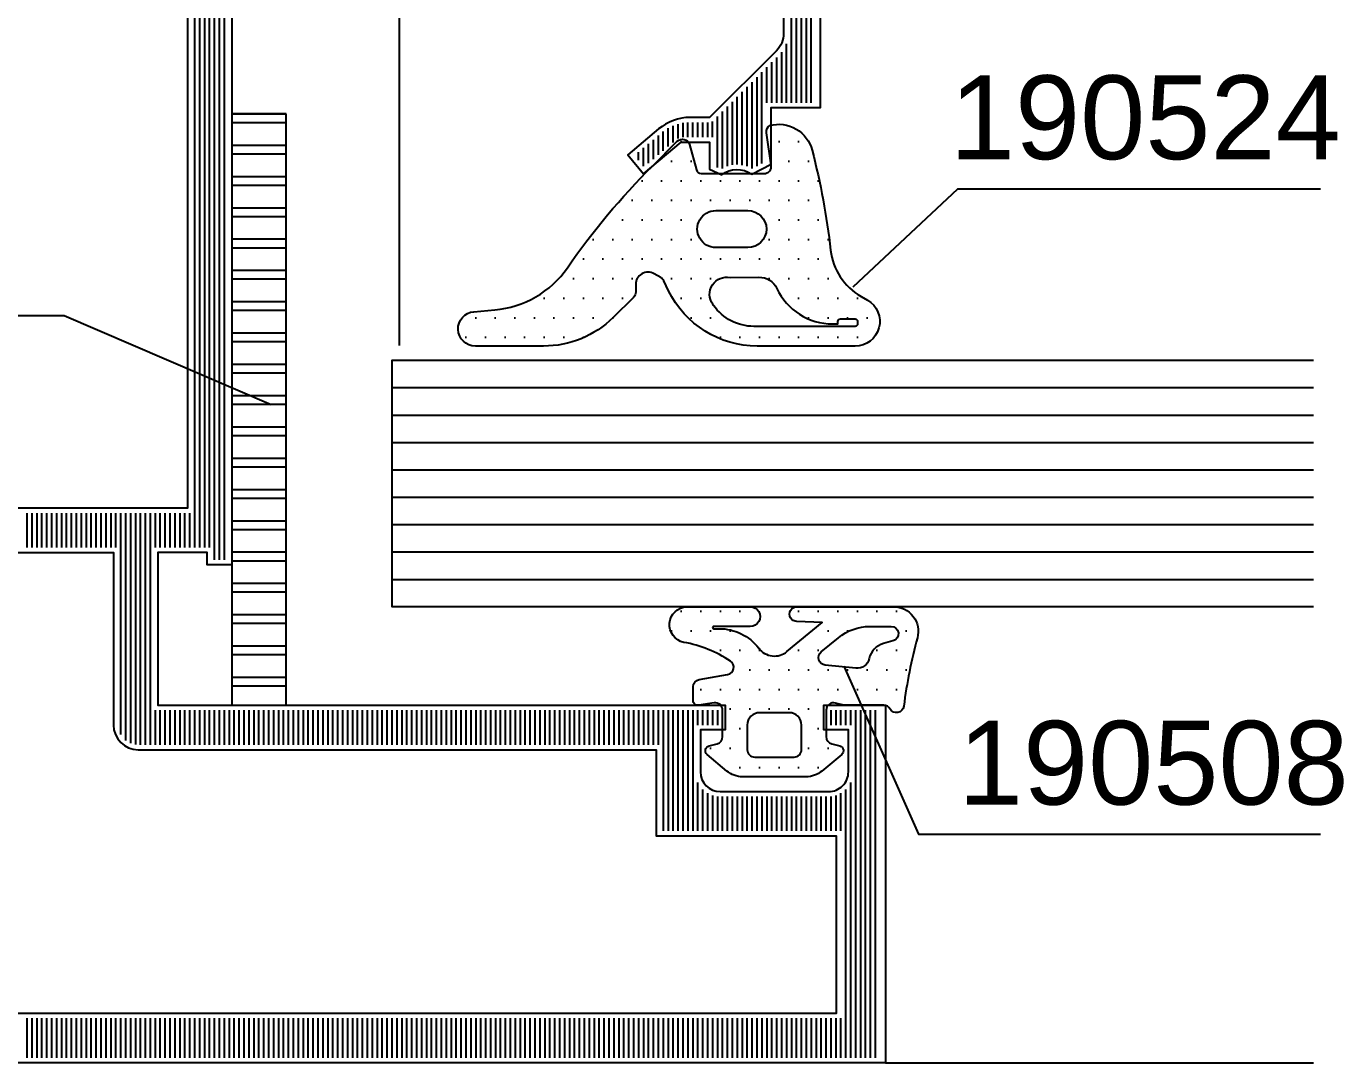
# Model space of a CAD drawing. Extents: x 14 to 627, y 30 to 279.
# Drawn here: x 40.8 to 67.5, y 64.28 to 85.3 of the extents above; entities that cross this region are included whole.
import ezdxf

# ---------------------------------------------------------------- set-up
doc = ezdxf.new("R2010")
doc.units = 0
doc.header["$LTSCALE"] = 6
doc.linetypes.add('AUSGEZOGEN', pattern=[0])
doc.layers.get('0').update_dxf_attribs({"color": 4, "linetype": 'CONTINUOUS'})
doc.layers.get('DEFPOINTS').update_dxf_attribs({"linetype": 'AUSGEZOGEN'})
for name, color, linetype in [('CONST18', 3, 'CONTINUOUS'), ('CONST25', 3, 'CONTINUOUS'), ('DICHT_PAR', 3, 'CONTINUOUS'), ('DICHT_SCH', 3, 'CONTINUOUS'), ('KH_NOR', 7, 'CONTINUOUS'), ('KH_SCH', 3, 'CONTINUOUS'), ('KN_NOR', 7, 'CONTINUOUS'), ('KN_SCH', 3, 'CONTINUOUS'), ('LLMASSE', 7, 'AUSGEZOGEN'), ('PNR', 7, 'CONTINUOUS')]:
    doc.layers.add(name, color=color, linetype=linetype)
doc.styles.get("Standard").update_dxf_attribs({"font": 'simplex.shx', "width": 0.8})
doc.styles.add('SWISSL', font='swissl.ttf')
doc.dimstyles.new('DOK-1ZU1-PUNKT', dxfattribs={"dimscale": 0, "dimtxt": 3, "dimasz": 1.5, "dimexe": 1.5, "dimexo": 0.6, "dimgap": 1.5, "dimtad": 0, "dimdsep": 46, "dimtxsty": 'Standard', "dimblk": 'PUNKT', "dimblk1": 'PUNKT', "dimblk2": 'PUNKT', "dimcen": 0, "dimclrd": 2, "dimclre": 2, "dimclrt": 7, "dimadec": 0, "dimazin": 0, "dimtfac": 0.7, "dimtdec": 4, "dimtofl": 0, "dimtmove": 0, "dimatfit": 3, "dimldrblk": 'PUNKT', "dimfxl": 1, "dimtolj": 1, "dimtzin": 0, "dimarcsym": 0})
pattern_1 = [(0, (-2.282642856971336, 11.52750216713562), (0.1984375, 0.396875), [0, -0.396875])]

# ---------------------------------------------------------------- blocks, each defined once
blk = doc.blocks.new('B-LL3091023')
at = {"layer": 'KN_SCH'}
h = blk.add_hatch(dxfattribs=at)
h.set_pattern_fill('_U', color=256, scale=0.2, style=0, pattern_type=0)
h.set_pattern_definition([(0, (-12.61524086824097, 13.02250327400434), (0, 0.2), [])])
edge = h.paths.add_edge_path()
edge.add_line((-0.2000000000508084, 21.80000000010276), (-0.2000000000002728, 0.4154700538897877))
edge.add_line((-0.2000000000002728, 0.4154700538897864), (-0.4500000000000046, 0.2711324865925331))
edge.add_line((-0.4500000000000046, 0.2711324865925331), (-1.192820323027558, 0.7000000000520148))
edge.add_line((-1.192820323027558, 0.7000000000520148), (-3.282842712474642, 0.7000000000520223))
edge.add_line((-3.282842712474642, 0.7000000000520223), (-3.900000000000007, 0.08284271252664044))
edge.add_line((-3.900000000000007, 0.08284271252664047), (-3.900000000000013, -2.099999999947969))
edge.add_line((-3.900000000000013, -2.099999999947969), (-3.700000000000003, -2.099999999947976))
edge.add_line((-3.700000000000001, -2.099999999952376), (-4.699999999974835, -2.099999999974347))
edge.add_line((-4.699999999974835, -2.099999999974347), (-4.700000000005605, -0.9999999999419789))
edge.add_line((-4.700000000005605, -0.9999999999419791), (-9.356532657103545, -1.000000000081714))
edge.add_line((-9.356532657103545, -1.000000000081714), (-9.492087073757995, -1.524999999012127))
edge.add_arc((-12.30000000000001, -0.7999999999479821), 2.900000000000001, 270.07901743651803, 345.52248783316634, ccw=False)
edge.add_arc((-12.18013563536853, -0.9023955340299898), 2.800000000000001, 209.2081415121933, 267.62840437548994, ccw=False)
edge.add_line((-14.62412332264705, -2.26874987475974), (-14.42924214632983, -2.069287902908246))
edge.add_line((-14.42924214632983, -2.069287902908246), (-13.75317870728195, -2.38454146193488))
edge.add_arc((-12.29999999921613, -0.8000000003222183), 2.150000000266381, 227.4761480923444, 442.3377443620211)
edge.add_line((-12.01333333336139, 1.330803187171447), (-12.16120394194022, 1.35069689423467))
edge.add_line((-12.16120394194022, 1.35069689423467), (-11.69999999999955, 2.149525554427094))
edge.add_line((-11.69999999999955, 2.149525554427095), (-11.70000000015551, 20.70000000020778))
edge.add_line((-11.70000000015551, 20.70000000020778), (-28.18578597814051, 20.70000000005208))
edge.add_arc((-28.18578597812918, 19.50000000005209), 1.199999999999996, 90.00000000054077, 134.9999999999997)
edge.add_line((-29.03431411555303, 20.34852813747595), (-31.79999954050232, 17.58284271252666))
edge.add_line((-31.79999954050232, 17.58284271252666), (-31.79999954050233, 16.71441194632815))
edge.add_arc((-33.59999895980678, 16.71441206424528), 1.799999419304456, 319.99994731550623, 359.9999962465799, ccw=False)
edge.add_line((-32.22112047092991, 15.5573934721695), (-33.14162906306896, 14.46037332601911))
edge.add_line((-33.14162906306897, 14.46037332601911), (-33.60125601057764, 14.84604548197373))
edge.add_line((-33.60125601057764, 14.84604548197373), (-32.39999954050234, 16.27764694336551))
edge.add_line((-32.39999954050234, 16.27764694336551), (-32.39999954050232, 17.70000000005204))
edge.add_line((-32.39999954050232, 17.70000000005204), (-33.57394863064956, 17.70000000005204))
edge.add_line((-33.57394863064956, 17.70000000005204), (-33.70205340977959, 17.96789280106483))
edge.add_arc((-34.71191328392486, 18.61610855635405), 1.200000262839086, 327.3041288734923, 390.0744969530656)
edge.add_line((-33.67346358042067, 19.2174594057805), (-33.37731379195502, 19.80000000005204))
edge.add_line((-33.37731379195502, 19.80000000005204), (-30.99999996572186, 19.80000000005204))
edge.add_line((-30.99999996572186, 19.80000000005204), (-31.00000030850324, 21.8000000000218))
edge.add_line((-31.00000030850324, 21.8000000000218), (-0.2000000000508066, 21.80000000010276))
edge = h.paths.add_edge_path(flags=16)
edge.add_line((-11.10000000015546, 20.99999999989506), (-11.09999999999899, 1.840075756540305))
edge.add_arc((-12.30000000000003, -0.7999999999480378), 2.900000000000001, 11.940543960609887, 65.55666457227989, ccw=False)
edge.add_line((-9.462747808177824, -0.19999999994798), (-5.314213562373069, -0.1999999999479796))
edge.add_line((-5.314213562373068, -0.1999999999479796), (-3.848528137423896, 1.265685425001232))
edge.add_arc((-3.282842712474652, 0.7000000000519995), 0.8000000000000005, 90.00000000000011, 135.0000000000005, ccw=False)
edge.add_line((-3.282842712474654, 1.500000000052001), (-1.000000000000002, 1.500000000052017))
edge.add_line((-1.000000000000002, 1.500000000052017), (-1.000000000000002, 21.00000000005524))
edge.add_line((-1.000000000000002, 21.00000000005524), (-11.10000000015546, 20.99999999989506))
at = {"layer": 'KN_NOR'}
for points in [[(-5.128164559664583e-11, 22.00000000010329), (0, 0.3000000000520193), (-0.4500000000000046, 0.04019237891668204), (-1.246410161513781, 0.5000000000520151), (-3.200000000000022, 0.5000000000520222), (-3.700000000000008, 5.202219210964643e-11), (-3.700000000000012, -1.899999999947976), (-3.500000000000002, -1.899999999947984), (-3.500000000000005, -2.299999999947982), (-4.89999999996924, -2.299999999978742), (-4.900000000000011, -1.199999999947981), (-9.201613323200721, -1.200000000077065), (-9.29843790668926, -1.574999999947981, -0.3419987131196461), (-12.30000000000001, -3.899999999947983, -0.2744091014474832), (-14.86887381829263, -2.233067162827286), (-14.4732145214778, -1.828107663836985), (-13.64001877441201, -2.216633221435945, 1.373175899949952), (-12.04000000000001, 1.132588937203426), (-12.48361182590432, 1.192270058415677), (-11.9, 2.203115392906721), (-11.90000000015383, 20.50000000020589), (-28.18578597812918, 20.50000000005208, 0.1989123673796576), (-28.89289275931572, 20.20710678123863), (-31.59999954050232, 17.50000000005204), (-31.59999954050232, 16.71441000005203, -0.1763269499999998), (-32.06791154050232, 15.42883600005203), (-33.11697754050232, 14.17860700005204), (-33.88302254050232, 14.82139400005204), (-32.59999954050232, 16.35044100005203), (-32.59999954050232, 17.50000000005204), (-33.70000054050233, 17.50000000005204), (-33.93351854050232, 17.98833300005202, 0.3394094402287316), (-33.90397054050233, 19.20537000005203), (-33.49999954050233, 20.00000000005204), (-31.2, 20.00000000005204), (-31.20000034278138, 22.00000000002127), (-5.128164559664583e-11, 22.00000000010329)], [(-10.90000000015383, 20.79999999989824), (-10.90000000000001, 1.965863337239819, -0.2134575926161298), (-9.30500417362566, 5.201997166359718e-11), (-5.39705627484769, 5.202041575280703e-11), (-3.989949493661205, 1.40710678123854, -0.1989123673796592), (-3.282842712474656, 1.700000000052001), (-1.200000000000001, 1.700000000052016), (-1.200000000000003, 20.80000000005207), (-10.90000000015383, 20.79999999989824)]]:
    blk.add_lwpolyline(points, format="xyb", close=True, dxfattribs=at)
blk = doc.blocks.new('*U77')
at = {"layer": 'CONST25'}
for p, q in [((0, 9.999999999999773), (37.35660389312687, 9.999999999999773)), ((0, 8.888888888888687), (37.35660389312687, 8.888888888888687)), ((0, 7.777777777777601), (37.35660389312687, 7.777777777777601)), ((0, 6.666666666666515), (37.35660389312687, 6.666666666666515)), ((0, 5.555555555555429), (37.35660389312687, 5.555555555555429)), ((0, 4.444444444444343), (37.35660389312687, 4.444444444444343)), ((0, 3.333333333333258), (37.35660389312687, 3.333333333333258)), ((0, 2.222222222222172), (37.35660389312687, 2.222222222222172)), ((0, 1.111111111111086), (37.35660389312687, 1.111111111111086))]:
    blk.add_line(p, q, dxfattribs=at)
blk.add_lwpolyline([(37.35660389312687, 0), (0, 0), (0, 10), (37.35660389312687, 10)], dxfattribs=at)
blk = doc.blocks.new('*X28')
at = {"color": 0}
for p, q in [((0.2000126093457786, 66.60000000000001), (14.30001272975318, 66.60000000000001)), ((0.200012550459316, 66.4), (14.30001272771285, 66.4)), ((0.2000124326863909, 66), (14.30001272363218, 66)), ((0.2000123737999283, 65.8), (14.30001272159185, 65.8)), ((0.2000124915728535, 66.2), (14.30001272567252, 66.2)), ((0.2000121971405406, 65.2), (1.800012727272519, 65.2)), ((0.2000123149134657, 65.60000000000001), (11.3641228238881, 65.60000000000001)), ((0.2000122560270031, 65.4), (11.08586987762214, 65.4)), ((9.400012727270932, 65.20000000000013), (10.93398731853494, 65.2)), ((13.70001272724381, 65.60000000000001), (14.30001271955152, 65.60000000000001)), ((13.70001272726022, 65.4), (14.30001271751118, 65.4)), ((13.70001272727663, 65.2), (14.30001271547085, 65.2)), ((0.200012138254078, 65), (1.80001272727252, 65)), ((0.2000120793676154, 64.8), (1.80001272727252, 64.8)), ((9.400012727272337, 65), (10.84607352273583, 65)), ((9.400012727273742, 64.8), (10.80502528904698, 64.8)), ((13.70001272729303, 65), (14.30001271343052, 65)), ((13.70001272730944, 64.8), (14.30001271139018, 64.8)), ((0.2000119027082277, 64.2), (1.800012727272522, 64.2)), ((0.2000120204811528, 64.60000000000001), (1.800012727272521, 64.60000000000001)), ((0.2000119615946903, 64.4), (1.800012727272521, 64.4)), ((9.400012727275145, 64.60000000000001), (10.80001272727219, 64.60000000000001)), ((9.40001272727655, 64.4), (10.8000127272722, 64.4)), ((9.400012727277955, 64.2), (10.80001272727222, 64.2)), ((0.2000117260488399, 63.6), (1.800012727272524, 63.6)), ((0.2000118438217651, 64), (1.800012727272523, 64)), ((0.2000117849353025, 63.8), (1.800012727272523, 63.8)), ((9.40001272727936, 64), (10.80001272727223, 64)), ((9.400012727280766, 63.8), (10.80001272727225, 63.8)), ((9.40001272728217, 63.6), (10.80001272727226, 63.6)), ((0.2000116082759148, 63.2), (1.800012727272525, 63.2)), ((0.2000116671623774, 63.40000000000001), (1.800012727272524, 63.40000000000001)), ((9.400012727283576, 63.40000000000001), (10.80001272727228, 63.40000000000001)), ((9.400012727284981, 63.2), (10.8000127272723, 63.2)), ((0.200011431616527, 62.6), (1.800012727272527, 62.6)), ((0.2000115493894522, 63), (1.800012727272525, 63)), ((0.2000114905029896, 62.8), (1.800012727272526, 62.8)), ((9.400012727286386, 63), (10.80001272727231, 63)), ((9.400012727287791, 62.8), (10.80001272727233, 62.8)), ((9.400012727289196, 62.6), (10.80001272727234, 62.6)), ((0.2000113138436019, 62.2), (1.800012727272528, 62.2)), ((0.2000112549571393, 62), (1.800012727272528, 62)), ((0.2000113727300645, 62.40000000000001), (1.800012727272527, 62.40000000000001)), ((9.400012727290601, 62.40000000000001), (10.80001272727236, 62.40000000000001)), ((9.400012727292006, 62.2), (10.80001272727237, 62.2)), ((9.400012727293412, 62), (10.80001272727239, 62)), ((0.2000111371842141, 61.6), (1.800012727272529, 61.6)), ((0.2000111960706767, 61.8), (1.800012727272529, 61.8)), ((9.400012727294817, 61.8), (10.8000127272724, 61.8)), ((9.40001272729622, 61.6), (10.80001272727242, 61.6)), ((0.200011019411289, 61.2), (1.800012727272531, 61.2)), ((0.2000109605248264, 61), (1.800012727272531, 61)), ((0.2000110782977516, 61.40000000000001), (1.80001272727253, 61.40000000000001)), ((9.400012727297625, 61.40000000000001), (10.80001272727243, 61.40000000000001)), ((9.40001272729903, 61.2), (10.80001272727245, 61.2)), ((9.400012727300435, 61), (10.80001272727247, 61)), ((0.2000108427519013, 60.6), (1.800012727272533, 60.6)), ((0.2000107838654387, 60.40000000000001), (1.800012727272533, 60.40000000000001)), ((0.2000109016383639, 60.8), (1.800012727272532, 60.8)), ((9.40001272730184, 60.8), (10.80001272727248, 60.8)), ((9.400012727303245, 60.6), (10.8000127272725, 60.6)), ((9.40001272730465, 60.40000000000001), (10.80001272727251, 60.40000000000001)), ((0.2000107249789761, 60.2), (1.800012727272534, 60.2)), ((0.2000106660925135, 60), (1.800012727272534, 60)), ((9.400012727306056, 60.2), (10.80502530090539, 60.2)), ((9.40001272730746, 60), (10.84607355580197, 60)), ((13.70001272726021, 60.2), (14.30001273374893, 60.2)), ((13.70001272729303, 60), (14.30001273369232, 60)), ((0.2000105483195884, 59.6), (1.800012727272535, 59.6)), ((0.2000104894331258, 59.40000000000001), (1.800012727272536, 59.40000000000001)), ((0.200010607206051, 59.8), (1.800012727272535, 59.8)), ((9.400012727308866, 59.8), (10.93398737103433, 59.8)), ((9.400012727310271, 59.6), (11.08586994965625, 59.6)), ((9.400012727311676, 59.40000000000001), (11.36412291960579, 59.40000000000001)), ((13.70001272732585, 59.8), (14.30001273363571, 59.8)), ((13.70001272735866, 59.6), (14.3000127335791, 59.6)), ((13.70001272739148, 59.40000000000001), (14.30001273352249, 59.40000000000001)), ((0.2000103127737381, 58.8), (1.800012727272538, 58.8)), ((0.2000104305466632, 59.2), (1.800012727272537, 59.2)), ((0.2000103716602006, 59), (1.800012727272537, 59)), ((9.400012727313081, 59.2), (14.30001273346588, 59.2)), ((9.400012727314486, 59), (14.30001273340927, 59)), ((9.40001272731589, 58.8), (14.30001273335266, 58.8)), ((0.2000101950008129, 58.40000000000001), (1.800012727272539, 58.40000000000001)), ((0.2000102538872755, 58.6), (1.800012727272538, 58.6)), ((9.400012727317295, 58.6), (14.30001273329606, 58.6)), ((9.4000127273187, 58.40000000000001), (14.30001273323945, 58.40000000000001)), ((0.2000100183414252, 57.8), (1.800012727272541, 57.8)), ((0.2000101361143503, 58.2), (1.800012727272539, 58.2)), ((0.2000100772278877, 58), (1.80001272727254, 58)), ((9.400012727320105, 58.2), (14.30001273318284, 58.2)), ((9.40001272732151, 58), (14.30001273312623, 58)), ((12.90001272727256, 57.8), (14.30001273306962, 57.8)), ((0.2000098416820374, 57.2), (1.800012727272542, 57.2)), ((0.2000099005685, 57.40000000000001), (1.800012727272542, 57.40000000000001)), ((0.2000099594549626, 57.6), (1.800012727272541, 57.6)), ((12.90001272727257, 57.6), (14.30001273301301, 57.6)), ((12.90001272727257, 57.40000000000001), (14.3000127329564, 57.40000000000001)), ((12.90001272727257, 57.2), (14.30001273289979, 57.2)), ((0.2000097239091123, 56.8), (1.800012727272543, 56.8)), ((0.2000097827955749, 57), (1.800012727272543, 57)), ((12.90001272727257, 57), (14.30001273284318, 57)), ((12.90001272727257, 56.8), (14.30001273278657, 56.8)), ((0.2000095472497245, 56.2), (1.800012727272545, 56.2)), ((0.2000096061361871, 56.40000000000001), (1.800012727272545, 56.40000000000001)), ((0.2000096650226497, 56.6), (1.800012727272544, 56.6)), ((12.90001272727257, 56.6), (14.30001273272996, 56.6)), ((12.90001272727257, 56.40000000000001), (14.30001273267336, 56.40000000000001)), ((12.90001272727257, 56.2), (14.30001273261675, 56.2)), ((0.2000094294767994, 55.8), (1.800012727272546, 55.8)), ((0.2000093705903368, 55.6), (1.800012727272547, 55.6)), ((0.200009488363262, 56), (1.800012727272546, 56)), ((12.90001272727257, 56), (14.30001273256014, 56)), ((12.90001272727257, 55.8), (14.30001273250353, 55.8)), ((12.90001272727258, 55.6), (14.30001273244692, 55.6)), ((0.2000093117038742, 55.40000000000001), (1.800012727272548, 55.40000000000001)), ((0.2000092528174116, 55.2), (1.800012727272548, 55.2)), ((12.90001272727258, 55.40000000000001), (14.30001273239031, 55.40000000000001)), ((12.90001272727258, 55.2), (14.3000127323337, 55.2)), ((0.2000091350444865, 54.8), (1.800012727272549, 54.8)), ((0.2000090761580239, 54.6), (1.80001272727255, 54.6)), ((0.2000091939309491, 55), (1.800012727272549, 55)), ((12.90001272727258, 55), (14.30001273227709, 55)), ((12.90001272727258, 54.8), (14.30001273222048, 54.8)), ((12.90001272727258, 54.6), (14.30001273216387, 54.6)), ((0.2000088994986362, 54), (1.800012727272552, 54)), ((0.2000090172715613, 54.40000000000001), (1.800012727272551, 54.40000000000001)), ((0.2000089583850987, 54.2), (1.800012727272551, 54.2)), ((12.90001272727258, 54.40000000000001), (14.30001273210726, 54.40000000000001)), ((12.90001272727258, 54.2), (14.30001273205066, 54.2)), ((12.90001272727259, 54), (14.30001273199405, 54)), ((0.2000088406121736, 53.8), (1.800012727272552, 53.8)), ((0.200008781725711, 53.6), (1.800012727272553, 53.6)), ((12.90001272727259, 53.8), (14.30001273193744, 53.8)), ((12.90001272727259, 53.6), (14.30001273188083, 53.6)), ((0.2000086050663233, 53), (1.800012727272555, 53)), ((0.2000087228392484, 53.40000000000001), (1.800012727272553, 53.40000000000001)), ((0.2000086639527859, 53.2), (1.800012727272554, 53.2)), ((12.90001272727259, 53.40000000000001), (14.30001273182422, 53.40000000000001)), ((12.90001272727259, 53.2), (14.30001273176761, 53.2)), ((12.90001272727259, 53), (14.300012731711, 53)), ((0.2000084284069356, 52.40000000000001), (1.800012727272556, 52.40000000000001)), ((0.2000085461798607, 52.8), (1.800012727272555, 52.8)), ((0.2000084872933981, 52.6), (1.800012727272556, 52.6)), ((12.90001272727259, 52.8), (14.30001273165439, 52.8)), ((12.90001272727259, 52.6), (14.30001273159778, 52.6)), ((12.90001272727259, 52.40000000000001), (14.30001273154117, 52.40000000000001)), ((0.2000083106340104, 52), (1.800012727272557, 52)), ((0.200008369520473, 52.2), (1.800012727272557, 52.2)), ((12.90001272727259, 52.2), (14.30001273148456, 52.2)), ((12.9000127272726, 52), (14.30001273142796, 52)), ((0.2000081339746227, 51.40000000000001), (1.800012727272559, 51.40000000000001)), ((0.2000081928610852, 51.6), (1.800012727272559, 51.6)), ((0.2000082517475478, 51.8), (1.800012727272558, 51.8)), ((12.9000127272726, 51.8), (14.30001273137135, 51.8)), ((12.9000127272726, 51.6), (14.30001273131474, 51.6)), ((12.9000127272726, 51.40000000000001), (14.30001273125813, 51.40000000000001)), ((0.2000080162016975, 51), (1.80001272727256, 51)), ((0.2000079573152349, 50.8), (1.800012727272561, 50.8)), ((0.2000080750881601, 51.2), (1.80001272727256, 51.2)), ((12.9000127272726, 51.2), (14.30001273120152, 51.2)), ((12.9000127272726, 51), (14.30001273114491, 51)), ((12.9000127272726, 50.8), (14.3000127310883, 50.8)), ((0.2000078395423098, 50.40000000000001), (1.800012727272562, 50.40000000000001)), ((0.2000078984287723, 50.6), (1.800012727272561, 50.6)), ((12.9000127272726, 50.6), (14.30001273103169, 50.6)), ((12.90001272727261, 50.40000000000001), (14.30001273097508, 50.40000000000001)), ((0.2000077217693846, 50), (1.800012727272563, 50)), ((0.200007662882922, 49.8), (1.800012727272564, 49.8)), ((0.2000077806558472, 50.2), (1.800012727272563, 50.2)), ((12.90001272727261, 50.2), (14.30001273091847, 50.2)), ((12.90001272727261, 50), (14.30001273086186, 50)), ((12.90001272727261, 49.8), (14.30001273080526, 49.8)), ((0.2000075451099969, 49.40000000000001), (1.800012727272565, 49.40000000000001)), ((0.2000074862235343, 49.2), (1.800012727272566, 49.2)), ((0.2000076039964594, 49.6), (1.800012727272564, 49.6)), ((12.90001272727261, 49.6), (14.30001273074865, 49.6)), ((12.90001272727261, 49.40000000000001), (14.30001273069204, 49.40000000000001)), ((12.90001272727261, 49.2), (14.30001273063543, 49.2)), ((0.2000074273370717, 49), (1.800012727272566, 49)), ((0.2000073684506091, 48.8), (1.800012727272567, 48.8)), ((12.90001272727261, 49), (14.30001273057882, 49)), ((12.90001272727261, 48.8), (14.30001273052221, 48.8)), ((0.2000071917912214, 48.2), (1.800012727272569, 48.2)), ((0.2000073095641466, 48.6), (1.800012727272567, 48.6)), ((0.200007250677684, 48.40000000000001), (1.800012727272568, 48.40000000000001)), ((12.90001272727261, 48.6), (14.3000127304656, 48.6)), ((12.90001272727262, 48.40000000000001), (14.30001273040899, 48.40000000000001)), ((12.90001272727262, 48.2), (14.30001273035238, 48.2)), ((0.2000070151318337, 47.6), (1.80001272727257, 47.6)), ((0.2000071329047588, 48), (1.800012727272569, 48)), ((0.2000070740182962, 47.8), (1.80001272727257, 47.8)), ((12.90001272727262, 48), (14.30001273029577, 48)), ((12.90001272727262, 47.8), (14.30001273023916, 47.8)), ((12.90001272727262, 47.6), (14.30001273018256, 47.6)), ((0.2000068973589085, 47.2), (1.800012727272571, 47.2)), ((0.2000069562453711, 47.40000000000001), (1.800012727272571, 47.40000000000001)), ((12.90001272727262, 47.40000000000001), (14.30001273012595, 47.40000000000001)), ((12.90001272727262, 47.2), (14.30001273006934, 47.2)), ((0.2000067206995208, 46.6), (1.800012727272573, 46.6)), ((0.2000068384724459, 47), (1.800012727272572, 47)), ((0.2000067795859833, 46.8), (1.800012727272573, 46.8)), ((12.90001272727262, 47), (14.30001273001273, 47)), ((12.90001272727262, 46.8), (14.30001272995612, 46.8)), ((12.90001272727262, 46.6), (14.30001272989951, 46.6)), ((0.200006544040133, 46), (1.800012727272575, 46)), ((0.2000066029265956, 46.2), (1.800012727272574, 46.2)), ((0.2000066618130582, 46.40000000000001), (1.800012727272574, 46.40000000000001)), ((12.90001272727263, 46.40000000000001), (14.3000127298429, 46.40000000000001)), ((12.90001272727263, 46.2), (14.30001272978629, 46.2)), ((12.90001272727263, 46), (14.30001272972968, 46)), ((0.2000064262672079, 45.6), (1.800012727272576, 45.6)), ((0.2000064851536704, 45.8), (1.800012727272575, 45.8)), ((12.90001272727263, 45.8), (14.30001272967307, 45.8)), ((12.90001272727263, 45.6), (14.30001272961647, 45.6)), ((0.2000062496078202, 45), (1.800012727272578, 45)), ((0.2000063084942827, 45.2), (1.800012727272577, 45.2)), ((0.2000063673807453, 45.40000000000001), (1.800012727272577, 45.40000000000001)), ((12.90001272727263, 45.40000000000001), (14.30001272955986, 45.40000000000001)), ((12.90001272727263, 45.2), (14.30001272950325, 45.2)), ((12.90001272727263, 45), (14.30001272944664, 45)), ((0.200006131834895, 44.6), (1.800012727272579, 44.6)), ((0.2000060729484324, 44.40000000000001), (1.800012727272579, 44.40000000000001)), ((0.2000061907213576, 44.8), (1.800012727272578, 44.8)), ((12.90001272727264, 44.8), (14.30001272939003, 44.8)), ((12.90001272727264, 44.6), (14.30001272933342, 44.6)), ((12.90001272727264, 44.40000000000001), (14.30001272927681, 44.40000000000001)), ((0.2000060140619698, 44.2), (1.80001272727258, 44.2)), ((0.2000059551755073, 44), (1.800012727272581, 44)), ((12.90001272727264, 44.2), (14.3000127292202, 44.2)), ((12.90001272727264, 44), (14.30001272916359, 44)), ((0.2000058374025821, 43.6), (1.800012727272582, 43.6)), ((0.2000057785161195, 43.40000000000001), (1.800012727272583, 43.40000000000001)), ((0.2000058962890447, 43.8), (1.800012727272581, 43.8)), ((12.90001272727264, 43.8), (14.30001272910698, 43.8)), ((12.90001272727264, 43.6), (14.30001272905037, 43.6)), ((12.90001272727264, 43.40000000000001), (14.30001272899377, 43.40000000000001)), ((0.2000056018567318, 42.8), (1.800012727272584, 42.8)), ((0.2000057196296569, 43.2), (1.800012727272583, 43.2)), ((0.2000056607431944, 43), (1.800012727272584, 43)), ((12.90001272727264, 43.2), (14.30001272893716, 43.2)), ((12.90001272727264, 43), (14.30001272888055, 43)), ((12.90001272727265, 42.8), (14.30001272882394, 42.8)), ((0.200005425197344, 42.2), (1.800012727272586, 42.2)), ((0.2000055429702692, 42.6), (1.800012727272585, 42.6)), ((0.2000054840838066, 42.40000000000001), (1.800012727272585, 42.40000000000001)), ((12.90001272727265, 42.6), (14.30001272876733, 42.6)), ((12.90001272727265, 42.40000000000001), (14.30001272871072, 42.40000000000001)), ((12.90001272727265, 42.2), (14.30001272865411, 42.2)), ((0.2000053074244189, 41.8), (1.800012727272587, 41.8)), ((0.2000053663108815, 42), (1.800012727272587, 42)), ((12.90001272727265, 42), (14.3000127285975, 42)), ((12.90001272727265, 41.8), (14.30001272854089, 41.8)), ((0.2000051307650312, 41.2), (1.800012727272589, 41.2)), ((0.2000052485379563, 41.6), (1.800012727272588, 41.6)), ((0.2000051896514937, 41.40000000000001), (1.800012727272588, 41.40000000000001)), ((12.90001272727265, 41.6), (14.30001272848428, 41.6)), ((12.90001272727265, 41.40000000000001), (14.30001272842767, 41.40000000000001)), ((12.90001272727265, 41.2), (14.30001272837107, 41.2)), ((0.200005012992106, 40.8), (1.80001272727259, 40.8)), ((0.2000049541056434, 40.6), (1.800012727272591, 40.6)), ((0.2000050718785686, 41), (1.800012727272589, 41)), ((12.90001272727266, 41), (14.30001272831446, 41)), ((12.90001272727266, 40.8), (14.30001272825785, 40.8)), ((12.90001272727266, 40.6), (14.30001272820124, 40.6)), ((0.2000048363327183, 40.2), (1.800012727272592, 40.2)), ((0.2000048952191808, 40.40000000000001), (1.800012727272591, 40.40000000000001)), ((12.90001272727266, 40.40000000000001), (14.30001272814463, 40.40000000000001)), ((12.90001272727266, 40.2), (14.30001272808802, 40.2)), ((20.39999999999999, 40.2), (49.60001272727252, 40.2)), ((0.2000047185597931, 39.8), (1.800012727272593, 39.8)), ((0.2000046596733305, 39.6), (1.800012727272593, 39.6)), ((0.2000047774462557, 40), (1.800012727272592, 40)), ((12.90001272727266, 40), (14.30001272803141, 40)), ((12.90001272727266, 39.8), (14.3000127279748, 39.8)), ((12.90001272727266, 39.6), (14.30001272791819, 39.6)), ((20.39999999999999, 40), (49.60001272727252, 40)), ((20.39999999999999, 39.8), (49.60001272727252, 39.8)), ((20.89999936363786, 39.6), (49.10001272726994, 39.6)), ((0.2000045419004054, 39.2), (1.800012727272595, 39.2)), ((0.2000044830139428, 39), (1.800012727272595, 39)), ((0.2000046007868679, 39.40000000000001), (1.800012727272594, 39.40000000000001)), ((12.90001272727266, 39.40000000000001), (14.30001272786158, 39.40000000000001)), ((12.90001272727267, 39.2), (14.30001272780497, 39.2)), ((12.90001272727267, 39), (14.30001272774837, 39)), ((20.90000063637021, 39.40000000000001), (49.10001272727507, 39.40000000000001)), ((20.90000190910256, 39.2), (49.10001272728019, 39.2)), ((20.90000318183492, 39), (49.10001272728532, 39)), ((0.2000044241274802, 38.8), (1.800012727272596, 38.8)), ((0.2000043652410176, 38.6), (1.800012727272596, 38.6)), ((12.90001272727267, 38.8), (14.30001272769176, 38.8)), ((12.90001272727267, 38.6), (14.30001272763515, 38.6)), ((20.90000445456727, 38.8), (22.30001272727263, 38.8)), ((20.90000572729962, 38.6), (22.30001272727263, 38.6)), ((0.2000042474680925, 38.2), (1.800012727272598, 38.2)), ((0.2000041885816299, 38), (1.800012727272598, 38)), ((0.200004306354555, 38.40000000000001), (1.800012727272597, 38.40000000000001)), ((12.90001272727267, 38.40000000000001), (14.30001272757854, 38.40000000000001)), ((12.90001272727267, 38.2), (14.30001272752193, 38.2)), ((12.90001272727267, 38), (14.30001272746532, 38)), ((20.90000700003197, 38.40000000000001), (22.30001272727263, 38.40000000000001)), ((20.90000827276432, 38.2), (22.30001272727263, 38.2)), ((20.90000954549667, 38), (22.30001272727263, 38)), ((0.2000040119222422, 37.4), (1.8000127272726, 37.4)), ((0.2000041296951673, 37.8), (1.800012727272599, 37.8)), ((0.2000040708087047, 37.6), (1.800012727272599, 37.6)), ((12.90001272727267, 37.8), (14.30001272740871, 37.8)), ((12.90001272727267, 37.6), (14.3000127273521, 37.6)), ((12.90001272727268, 37.4), (14.30001272729549, 37.4)), ((20.90001081822902, 37.8), (22.30001272727263, 37.8)), ((20.90001209096138, 37.6), (22.30001272727263, 37.6)), ((20.90001336369373, 37.4), (22.30001272727263, 37.4)), ((0.200003894149317, 37), (1.800012727272601, 37)), ((0.2000039530357796, 37.2), (1.800012727272601, 37.2)), ((12.90001272727268, 37.2), (22.30001272727263, 37.2)), ((12.90001272727268, 37), (22.30001272727263, 37)), ((0.2000037174899293, 36.4), (1.800012727272603, 36.4)), ((0.2000038352628544, 36.8), (1.800012727272602, 36.8)), ((0.2000037763763919, 36.6), (1.800012727272602, 36.6)), ((12.90001272727268, 36.8), (22.30001272727263, 36.8)), ((12.90628733395325, 36.6), (22.30001272727263, 36.6)), ((12.95839287856307, 36.4), (22.30001272727263, 36.4)), ((0.2000035408305415, 35.8), (1.800012727272605, 35.8)), ((0.2000035997170041, 36), (1.800012727272604, 36)), ((0.2000036586034667, 36.2), (1.800012727272603, 36.2)), ((13.0755129274328, 36.2), (22.30001272727263, 36.2)), ((13.31271439265191, 36), (22.30001272727263, 36)), ((20.90001272727256, 35.8), (22.30001272727263, 35.8)), ((0.2000034230576164, 35.4), (1.800012727272606, 35.4)), ((0.200003481944079, 35.6), (1.800012727272605, 35.6)), ((20.90001272727256, 35.6), (22.30001272727263, 35.6)), ((20.90001272727256, 35.4), (22.30001272727263, 35.4)), ((0.2000032463982286, 34.8), (1.800012727272607, 34.8)), ((0.2000033052846912, 35), (1.800012727272607, 35)), ((0.2000033641711538, 35.2), (1.800012727272606, 35.2)), ((20.90001272727256, 35.2), (22.30001272727263, 35.2)), ((20.90001272727256, 35), (22.30001272727263, 35)), ((20.90001272727256, 34.8), (22.30001272727263, 34.8)), ((0.2000031286253035, 34.4), (1.800012727272609, 34.4)), ((0.2000030697388409, 34.2), (1.800012727272609, 34.2)), ((0.2000031875117661, 34.6), (1.800012727272608, 34.6)), ((20.90001272727256, 34.6), (22.30001272727263, 34.6)), ((20.90001272727256, 34.4), (22.30001272727263, 34.4)), ((20.90001272727256, 34.2), (22.30001272727263, 34.2)), ((0.2000030108523783, 34), (1.80001272727261, 34)), ((0.2000029519659157, 33.8), (1.80001272727261, 33.8)), ((20.90001272727256, 34), (22.30001272727263, 34)), ((20.90001272727256, 33.8), (22.30001272727263, 33.8)), ((0.2000028341929906, 33.4), (1.800012727272611, 33.4)), ((0.200002775306528, 33.2), (1.800012727272612, 33.2)), ((0.2000028930794532, 33.6), (1.800012727272611, 33.6)), ((20.90001272727256, 33.6), (22.30001272727263, 33.6)), ((20.90001272727256, 33.4), (22.30001272727263, 33.4)), ((20.90001272727256, 33.2), (22.30001272727263, 33.2)), ((0.2000025986471403, 32.6), (1.800012727272614, 32.6)), ((0.2000027164200654, 33), (1.800012727272613, 33)), ((0.2000026575336029, 32.8), (1.800012727272613, 32.8)), ((20.90001272727256, 33), (22.30001272727263, 33)), ((20.90001272727256, 32.8), (22.30001272727263, 32.8)), ((20.90001272727256, 32.6), (22.30001272727263, 32.6)), ((0.2000025397606777, 32.4), (1.800012727272614, 32.4)), ((0.2000024808742151, 32.2), (1.800012727272615, 32.2)), ((20.90001272727256, 32.4), (22.30001272727263, 32.4)), ((20.90001272727256, 32.2), (22.30001272727263, 32.2))]:
    blk.add_line(p, q, dxfattribs=at)
blk = doc.blocks.new('B-LL132342')
at = {"layer": 'KH_NOR'}
blk.add_lwpolyline([(49.80001272727252, 40.50000000000001), (20.19999999999999, 40.5), (20.19999999999999, 39.5), (20.69999999999999, 39.5), (20.7000127273235, 37.50000000005127), (14.5000127273238, 37.49999999994873), (14.50001273383384, 60.50000000686898), (13.50001272721098, 60.49999999993847), (13.50001272737507, 59.49999999993847), (11.80001272727236, 59.5, -0.41421348000001), (11.00001272727252, 60.30000000000007), (11.00001272727218, 64.70000000000005, -0.414213569999992), (11.8000127272727, 65.5), (13.50001272725202, 65.5000000000205), (13.50001272733405, 64.49999999993847), (14.50001270832968, 64.50000001925048), (14.50001273383385, 67.00000000686899), (1.272711869504395e-05, 66.99999999984618), (-6.999846268779064e-06, -1.538283944668706e-10)], format="xyb", dxfattribs=at)
blk.add_lwpolyline([(2.00001272727269, 6.300000000000068), (20.70001272727256, 6.300000000000068), (20.70001272727256, 35.70000000000005), (13.70001272727268, 35.70000000000005, -0.414213562373095), (12.70001272727268, 36.70000000000005), (12.70001272727256, 57.70000000000005), (9.200012727323617, 57.69999999994877), (9.200012727272338, 65.00000000000011), (2.000012727272519, 65), (2.00001272727269, 6.300000000000068)], format="xyb", close=True, dxfattribs=at)
blk.add_lwpolyline([(22.50001272727264, 3.299999999999767), (47.50000000000001, 3.3), (47.5, 9.299999999999955), (49.30005599999981, 9.299999999999955), (49.30005599999981, 6.300000000000068), (68, 6.300000000000054), (68, 35.69999999999993), (49.30001272727236, 35.70000000000005), (49.30001272727247, 32.70000000000005), (47.49995672727232, 32.70000000000005), (47.49995672727231, 38.7), (22.50001272727263, 38.7), (22.50001272727264, 3.299999999999767)], close=True, dxfattribs=at)
at = {"layer": 'KH_SCH'}
blk.add_blockref('*X28', (0, 0), dxfattribs=at)
blk = doc.blocks.new('PUNKT')
at = {"color": 0, "linetype": 'CONTINUOUS'}
blk.add_line((-0.5, 0), (-1, 0), dxfattribs=at)
at = {"color": 0, "linetype": 'CONTINUOUS', "const_width": 0.5}
blk.add_lwpolyline([(-0.25, 0, 1), (0.25, 0, 1)], format="xyb", close=True, dxfattribs=at)
blk = doc.blocks.new('*D84')
at = {"layer": 'DEFPOINTS', "color": 0}
for p in [(45.86336088433463, 103.2222077037208), (45.86336088433463, 99.27936959745765), (48.36336088425776, 78.52934167315988)]:
    blk.add_point(p, dxfattribs=at)
at = {"layer": 'LLMASSE', "color": 3, "lineweight": -2}
for p, q in [((45.86336088433463, 99.57936959745764), (45.86336088433463, 103.9722077037208)), ((48.36336088425776, 78.82934167315987), (48.36336088425776, 103.9722077037208)), ((45.11336088433463, 103.2222077037208), (44.36336088433463, 103.2222077037208)), ((49.11336088425776, 103.2222077037208), (49.86336088425776, 103.2222077037208))]:
    blk.add_line(p, q, dxfattribs=at)
at = {"layer": 'LLMASSE', "color": 3, "lineweight": -2, "xscale": 0.75, "yscale": 0.75, "zscale": 0.75}
blk.add_blockref('PUNKT', (45.86336088433463, 103.2222077037208), dxfattribs=at)
at = {"layer": 'LLMASSE', "color": 3, "lineweight": -2, "xscale": 0.75, "yscale": 0.75, "zscale": 0.75, "rotation": 180}
blk.add_blockref('PUNKT', (48.36336088425776, 103.2222077037208), dxfattribs=at)
at = {"layer": 'LLMASSE', "color": 3, "insert": (47.11336088429619, 103.2222077037208), "char_height": 1.7, "attachment_point": 5}
blk.add_mtext('\\A1;5', dxfattribs=at)
blk = doc.blocks.new('STREIFEN')
at = {"layer": 'DICHT_SCH'}
h = blk.add_hatch(dxfattribs=at)
h.set_pattern_fill('LINE', color=256, scale=0.4, angle=90, style=0)
h.set_pattern_definition([(90, (-94.31533518184392, -226.5009291368289), (-1.27, 7.776250346772095e-17), [])])
h.paths.add_polyline_path([(0, 2.199999999999989), (0, 0), (24, 0), (24, 2.199999999999989)])
at = {"layer": 'DICHT_PAR'}
blk.add_lwpolyline([(0, 2.199999999999989), (0, 0), (24, 0), (24, 2.199999999999989)], close=True, dxfattribs=at)
blk = doc.blocks.new('LL199162')
blk.add_blockref('STREIFEN', (0, 0))

msp = doc.modelspace()

# ---------------------------------------------------------------- hatches: boundary and pattern name
h = msp.add_hatch()
h.set_pattern_fill('DOTS', color=3, scale=0.25, style=0)
h.set_pattern_definition(pattern_1)
edge = h.paths.add_edge_path()
edge.add_arc((58.34478993040251, 80.90767085480621), 1.249881608597937, 186.5490377647232, 240.011388720425)
edge.add_line((57.72006429362892, 79.82511743151977), (57.85056429362891, 79.74961743151977))
edge.add_arc((57.60056600292585, 79.31661107854632), 0.4999936470294603, -90.00019587348982, 59.999805860546076, ccw=False)
edge.add_line((57.60056429362891, 78.81661743151977), (55.61606429362888, 78.81661743151977))
edge.add_arc((55.61630364142871, 80.81667037114603), 2.000052953947721, 205.9932250645694, 269.9931433721435, ccw=False)
edge.add_line((53.81856429362892, 79.94011743151978), (53.72056429362891, 80.14111743151977))
edge.add_arc((53.58614700884942, 80.07580956520138), 0.1494427109314835, 25.91322287563221, 59.91322257319015)
edge.add_line((53.66106429362895, 80.20511743151977), (53.52556429362892, 80.28311743151977))
edge.add_arc((53.40056251848906, 80.06661415520313), 0.2499982248816107, 59.99929534148981, 179.9992491182034)
edge.add_line((53.15056429362892, 80.06661743151977), (53.15056429362892, 79.91211743151976))
edge.add_arc((53.00070372060846, 79.91218828127953), 0.1498605897683229, 314.6728045586835, 359.9729122087963, ccw=False)
edge.add_line((53.10606429362889, 79.80561743151978), (52.69106429362893, 79.39511743151976))
edge.add_arc((51.28404952230194, 80.81692237232713), 2.000304940861906, 270.00042310283527, 314.700438114049, ccw=False)
edge.add_line((51.28406429362889, 78.81661743151976), (49.90056429362892, 78.81661743151976))
edge.add_arc((49.90056278381662, 79.16653325678924), 0.3499158252727342, 95.00021639535498, 270.00024721909216, ccw=False)
edge.add_line((49.8700642936289, 79.51511743151977), (50.29606429362894, 79.55261743151976))
edge.add_arc((50.12178583247099, 81.54543578289896), 2.00042444586575, 274.997986922365, 325.2819632581736)
edge.add_arc((64.09608788198445, 71.8643450755427), 14.99971188625761, 135.0033795796924, 145.2872522460972, ccw=False)
edge.add_line((53.48906429362893, 82.47011743151977), (53.99206429362891, 82.97261743151978))
edge.add_arc((54.09797304159369, 82.86680424294025), 0.1497100323052332, 15.02590631688139, 135.0258600935969, ccw=False)
edge.add_line((54.24256429362896, 82.90561743151977), (54.38056429362894, 82.39061743151977))
edge.add_arc((54.47703367877347, 82.4164981162015), 0.09988068937366497, 195.0176151709022, 270.0175619736589)
edge.add_line((54.47706429362893, 82.31661743151977), (55.75056429362888, 82.31661743151977))
edge.add_arc((55.75056824352274, 82.46671939919864), 0.1501019677308346, 269.9984922766097, 368.3886878743309)
edge.add_line((55.8990642936289, 82.48861743151977), (55.80206429362892, 83.14461743151978))
edge.add_arc((55.9505526115377, 83.16628745544651), 0.1500612224805718, 122.6633441211579, 188.3029926964986, ccw=False)
edge.add_arc((56.05061809512437, 82.61648738268426), 0.6999516568837282, 14.404998954985672, 104.99093102390651, ccw=False)
edge.add_arc((42.20102460540016, 79.0572114264633), 14.99959098747877, 6.538078113945801, 14.412460202093484, ccw=False)
edge = h.paths.add_edge_path(flags=16)
edge.add_arc((55.42556429362895, 81.19161743151977), 0.375, -90, 90, ccw=False)
edge.add_line((55.42556429362895, 80.81661743151977), (54.77556429362892, 80.81661743151977))
edge.add_arc((54.77556429347509, 81.19161743151977), 0.375, 89.99999997649718, 270.00000002350276, ccw=False)
edge.add_line((54.77556429362892, 81.56661743151977), (55.42556429362895, 81.56661743151977))
edge = h.paths.add_edge_path(flags=16)
edge.add_arc((55.65233970286958, 79.81559226339789), 0.3985481009247775, 25.332205016716216, 90.614650033911, ccw=False)
edge.add_arc((57.14437776993147, 80.51657014892695), 1.24995273132414, 205.1113132243116, 270.0085499398601)
edge.add_line((57.14456429362889, 79.26661743151976), (57.25056429362888, 79.26661743151976))
edge.add_line((57.25056429362888, 79.26661743151976), (57.25056429362888, 79.31661743151977))
edge.add_arc((57.30056425625465, 79.31661746889401), 0.04999996262577586, 89.99995717216768, 180.0000428277509, ccw=False)
edge.add_line((57.30056429362895, 79.36661743151977), (57.60056429362891, 79.36661743151977))
edge.add_arc((57.60056433100318, 79.31661746889404), 0.04999996262574744, -4.2827783374832507e-05, 90.00004282779969, ccw=False)
edge.add_line((57.65056429362892, 79.31661743151977), (57.65056429362892, 79.26661743151976))
edge.add_arc((57.60056433098268, 79.26661739416602), 0.04999996264625368, -90.00004280430119, 4.280426867353526e-05, ccw=False)
edge.add_line((57.60056429362891, 79.21661743151978), (55.54906429362893, 79.21661743151978))
edge.add_arc((55.54921456873485, 80.21651121888618), 0.9998937986589064, 214.9914847979955, 269.99138895612793, ccw=False)
edge.add_line((54.73006429362891, 79.64311743151977), (54.71406429362895, 79.66561743151976))
edge.add_arc((55.0006173483704, 79.86645911784416), 0.349928615787965, 79.13717512589699, 215.0261646204036, ccw=False)
edge.add_line((55.06656429362891, 80.21011743151976), (55.64806429362892, 80.21411743151977))
h = msp.add_hatch()
h.set_pattern_fill('DOTS', color=3, scale=0.25, style=0)
h.set_pattern_definition(pattern_1)
edge = h.paths.add_edge_path()
edge.add_arc((58.37865751358001, 73.02936959214462), 0.5000000000000142, -15.2232402070195, 90.00000000000318, ccw=False)
edge.add_arc((68.51021321083604, 70.27227344703115), 10.00000000000002, 164.7767597929773, 172.8855443438187)
edge.add_arc((58.4383608845784, 71.52936959214463), 0.1500000000000077, 210.0000000000004, 352.88554434381933, ccw=False)
edge.add_arc((58.17855326344309, 71.37936959214468), 0.1499999999999508, 29.99999999998702, 89.99999999998914)
edge.add_line((58.17855326344312, 71.52936959214463), (57.36971129959494, 71.52936959214463))
edge.add_line((57.36971129959494, 71.52936959214463), (57.20218374134384, 71.57425846608798))
edge.add_arc((57.16336088457842, 71.4293695921446), 0.1500000000000369, 74.99999999998683, 179.9999999999891)
edge.add_line((57.01336088457839, 71.42936959214462), (57.01336088457839, 70.89446864034147))
edge.add_arc((57.1633608844982, 70.89446864027994), 0.1499999999198067, 179.9999999764961, 255.0000000235012)
edge.add_line((57.124538027813, 70.74957976639811), (57.28924278908863, 70.70544725862474))
edge.add_arc((57.26336088457841, 70.60885467599581), 0.1000000000000138, -49.999999999976296, 75.00000000002018, ccw=False)
edge.add_line((57.32763964554709, 70.53225023168395), (56.92732620406986, 70.19634737058513))
edge.add_arc((56.60593239922661, 70.57936959214459), 0.4999999999999611, 270.0000000000008, 310.00000000000034, ccw=False)
edge.add_line((56.60593239922662, 70.07936959214463), (55.3207893699302, 70.07936959214463))
edge.add_arc((55.32078936993017, 70.57936959214467), 0.5000000000000426, 230.0000000000035, 270.00000000000244, ccw=False)
edge.add_line((54.9993955650869, 70.19634737058513), (54.59908212360978, 70.53225023168395))
edge.add_arc((54.6633608844881, 70.60885467601588), 0.09999999995728584, 104.99999995300999, 230.0000000470262, ccw=False)
edge.add_line((54.63747898006812, 70.70544725862474), (54.80218374134375, 70.74957976639811))
edge.add_arc((54.76336088457838, 70.89446864034147), 0.1499999999999984, 285.0000000000002, 360)
edge.add_line((54.91336088457837, 70.89446864034147), (54.91336088457837, 71.42936959214464))
edge.add_arc((54.7633608845784, 71.42936959214467), 0.1499999999999631, 359.9999999999891, 458.5839368045026)
edge.add_line((54.74097216445847, 71.57768933193469), (54.42828669799172, 71.53048976561792))
edge.add_arc((54.41336088450785, 71.62936959206256), 0.09999999992939146, 179.9999999529787, 278.5839368515052, ccw=False)
edge.add_line((54.31336088457846, 71.62936959214463), (54.31336088457846, 71.90350464746804))
edge.add_arc((54.46336088457843, 71.90350464746807), 0.1499999999999702, 100.00000000000892, 180.0000000000109, ccw=False)
edge.add_line((54.43731365792837, 72.05122581041987), (55.01440811122842, 72.15298313295388))
edge.add_arc((54.98836088457837, 72.30070429590569), 0.1499999999999818, 280.0000000000053, 416.2873842862271)
edge.add_arc((53.68404602826071, 70.34589925304634), 2.499999999999849, 56.2873842862205, 79.8076936640642)
edge.add_arc((54.20216536224153, 73.16407295830776), 0.3655571821432564, 92.16336547930132, 258.0425765521028, ccw=False)
edge.add_line((54.188365988199, 73.52936959214463), (55.47202784764448, 73.5293508740786))
edge.add_arc((55.47202493128987, 73.32935087409987), 0.199999999999992, -90.00083547405569, 89.99916452594431, ccw=False)
edge.add_line((55.47202201493525, 73.12935087412113), (54.73342040971528, 73.1293600599517))
edge.add_arc((54.73342026665453, 73.10635703224415), 0.02300302770799056, 89.99964366530209, 270.000356334698)
edge.add_line((54.73342040971528, 73.0833540045366), (54.83960146236933, 73.0833540045366))
edge.add_arc((54.84787198097571, 72.08338820586044), 1.000000000000032, 37.176503839544125, 90.4738712128833, ccw=False)
edge.add_arc((55.96336088457841, 72.92936959214461), 0.3999999999999804, 217.1765038395415, 309.5780367572347)
edge.add_line((56.21821231713369, 72.6210665799561), (56.92839764173829, 73.20812457225541))
edge.add_line((56.92839764173829, 73.20812457225541), (56.42086137156303, 73.22936959214464))
edge.add_arc((56.42086137143998, 73.37936959214463), 0.1499999999999915, 89.99999995299498, 270.000000047005, ccw=False)
edge.add_line((56.42086137156303, 73.52936959214463), (58.37865751357998, 73.52936959214463))
edge = h.paths.add_edge_path(flags=16)
edge.add_line((57.89922440044126, 73.12936959214464), (58.32865751358003, 73.12936959214464))
edge.add_arc((58.32865751358002, 72.97936959214465), 0.1499999999999915, -75.00000000000381, 89.99999999999733, ccw=False)
edge.add_line((58.36748037034539, 72.83448071820128), (58.17292511344954, 72.7823497942328))
edge.add_arc((58.27645273149054, 72.39597946371717), 0.4000000000000041, 104.9999999999996, 168.157880686799)
edge.add_arc((57.64028681473761, 72.52936959214463), 0.2499999999999997, 263.9709958397715, 348.1578806867985, ccw=False)
edge.add_line((57.61402884103006, 72.28075237870844), (56.99237607545996, 72.34640890243807))
edge.add_arc((57.00813085955667, 72.49557923046126), 0.1499999999482661, 129.5780367102317, 263.97099588677656, ccw=False)
edge.add_line((56.91256157247625, 72.61119286007047), (57.26209581905306, 72.90012712261593))
edge.add_arc((57.89922440044129, 72.1293695921447), 0.9999999999999447, 90.00000000000199, 129.5780367572375, ccw=False)
edge = h.paths.add_edge_path(flags=17)
edge.add_arc((55.66336088457837, 71.12936959214463), 0.25, 90, 180)
edge.add_line((55.41336088457837, 71.12936959214463), (55.41336088457837, 70.62936959214463))
edge.add_arc((55.56336088445533, 70.62936959202159), 0.149999999876961, 179.9999999530031, 270.0000000470104)
edge.add_line((55.5633608845784, 70.47936959214462), (56.36336088457841, 70.47936959214462))
edge.add_arc((56.3633608845784, 70.62936959214461), 0.1499999999999915, 270.0000000000054, 360.0000000000055)
edge.add_line((56.51336088457839, 70.62936959214463), (56.51336088457839, 71.12936959214463))
edge.add_arc((56.26336088457839, 71.12936959214463), 0.25, 0, 90)
edge.add_line((56.26336088457839, 71.37936959214463), (55.66336088457837, 71.37936959214463))
at = {"layer": 'DICHT_PAR'}
h = msp.add_hatch(dxfattribs=at)
h.set_pattern_fill('LINE', color=256, scale=0.2, angle=-1.272221872585407e-14, style=0)
h.set_pattern_definition([(3.24609150156008e-14, (17.13505893803494, 6.059374174652419), (-1.555250069354419e-16, 0.635), [])])
h.paths.add_polyline_path([(44.9633608845877, 84.00536870010984), (44.9633608845877, 72.00536870010984), (46.06336088458767, 72.0053687724544), (46.06336088459841, 84.00536870010984)])

# ---------------------------------------------------------------- linework, layer by layer
at = {"layer": 'CONST18'}
msp.add_lwpolyline([(58.21336088453228, 64.27936966987818), (66.89166283117265, 64.2793696698782)], dxfattribs=at)
at = {"layer": 'DICHT_PAR'}
for points in [[(57.10306429362896, 80.76511743151977, 0.237599), (57.72006429362892, 79.82511743151977), (57.85056429362891, 79.74961743151977, -0.7673270000000002), (57.60056429362891, 78.81661743151977), (55.61606429362888, 78.81661743151977, -0.2867450000000001), (53.81856429362892, 79.94011743151978), (53.72056429362891, 80.14111743151977, 0.1494509999999999), (53.66106429362895, 80.20511743151977), (53.52556429362892, 80.28311743151977, 0.5773500002734709), (53.15056429362892, 80.06661743151977), (53.15056429362892, 79.91211743151976, -0.2002740000000002), (53.10606429362889, 79.80561743151978), (52.69106429362893, 79.39511743151976, -0.197552), (51.28406429362889, 78.81661743151976), (49.90056429362892, 78.81661743151976, -0.9572920000000007), (49.8700642936289, 79.51511743151977), (50.29606429362894, 79.55261743151976, 0.222995), (51.76606429362892, 80.40611743151976, -0.04490199999999981), (53.48906429362893, 82.47011743151977), (53.99206429362891, 82.97261743151978, -0.5773500002734713), (54.24256429362896, 82.90561743151977), (54.38056429362894, 82.39061743151977, 0.3394539999999996), (54.47706429362893, 82.31661743151977), (55.75056429362888, 82.31661743151977, 0.4577840000000001), (55.8990642936289, 82.48861743151977), (55.80206429362892, 83.14461743151978, -0.2945039999999998), (55.86956429362891, 83.29261743151977, -0.4172120002408051), (56.72856429362895, 82.79061743151976, -0.03437200000000001), (57.10306429362896, 80.76511743151977)], [(55.42556429362895, 81.56661743151977, -0.9999999999999999), (55.42556429362895, 80.81661743151977), (54.77556429362892, 80.81661743151977, -1.000000000410207), (54.77556429362892, 81.56661743151977), (55.42556429362895, 81.56661743151977)], [(55.64806429362892, 80.21411743151977, -0.2928110002226887), (56.01256429362894, 79.98611743151977, 0.290987), (57.14456429362889, 79.26661743151976), (57.25056429362888, 79.26661743151976), (57.25056429362888, 79.31661743151977, -0.414214000240294), (57.30056429362895, 79.36661743151977), (57.60056429362891, 79.36661743151977, -0.4142140002402939), (57.65056429362892, 79.31661743151977), (57.65056429362892, 79.26661743151976, -0.4142140000000003), (57.60056429362891, 79.21661743151978), (55.54906429362893, 79.21661743151978, -0.2446979999999999), (54.73006429362891, 79.64311743151977), (54.71406429362895, 79.66561743151976, -0.6738040002982226), (55.06656429362891, 80.21011743151976), (55.64806429362892, 80.21411743151977)], [(58.37865751357998, 73.52936959214463, -0.4943569637722948), (58.86111254678269, 72.89807929952019, 0.03539601838339958), (58.58720599284823, 71.51079181660108, -0.7191390354989544), (58.30845707401073, 71.45436959214463, 0.2679491924311256), (58.17855326344312, 71.52936959214463), (57.36971129959494, 71.52936959214463), (57.20218374134384, 71.57425846608798, 0.4931454260313171), (57.01336088457839, 71.42936959214462), (57.01336088457839, 70.89446864034147, 0.3394542590921118), (57.124538027813, 70.74957976639811), (57.28924278908863, 70.70544725862474, -0.6068148963146014), (57.32763964554709, 70.53225023168395), (56.92732620406986, 70.19634737058513, -0.1763269807084609), (56.60593239922662, 70.07936959214463), (55.3207893699302, 70.07936959214463, -0.1763269807084611), (54.9993955650869, 70.19634737058513), (54.59908212360978, 70.53225023168395, -0.6068148968758568), (54.63747898006812, 70.70544725862474), (54.80218374134375, 70.74957976639811, 0.339454258863376), (54.91336088457837, 70.89446864034147), (54.91336088457837, 71.42936959214464, 0.4588069095179975), (54.74097216445847, 71.57768933193469), (54.42828669799172, 71.53048976561792, -0.4588069100145539), (54.31336088457846, 71.62936959214463), (54.31336088457846, 71.90350464746804, -0.3639702342662018), (54.43731365792837, 72.05122581041987), (55.01440811122842, 72.15298313295388, 0.6763345122321475), (55.07161502434332, 72.42547908587545, 0.102988530757243), (54.12642748117099, 72.80644769803177, -0.8837861257265126), (54.188365988199, 73.52936959214463), (55.47202784764448, 73.5293508740786, -0.9999999999999972), (55.47202201493525, 73.12935087412113), (54.73342040971528, 73.1293600599517, 1.000006219233057), (54.73342040971528, 73.0833540045366), (54.83960146236933, 73.0833540045366, -0.2368386138423189), (55.64464976926337, 72.68766062463487, 0.426544051657322), (56.21821231713369, 72.6210665799561), (56.92839764173829, 73.20812457225541), (56.42086137156303, 73.22936959214464, -1.000000000820386), (56.42086137156303, 73.52936959214463), (58.37865751357998, 73.52936959214463)], [(57.89922440044126, 73.12936959214464), (58.32865751358003, 73.12936959214464, -0.8769764629927566), (58.36748037034539, 72.83448071820128), (58.17292511344954, 72.7823497942328, 0.282772991566958), (57.88496601348874, 72.4780656965956, -0.3847999234038062), (57.61402884103006, 72.28075237870844), (56.99237607545996, 72.34640890243807, -0.6643541298328625), (56.91256157247625, 72.61119286007047), (57.26209581905306, 72.90012712261593, -0.1744291887555947), (57.89922440044126, 73.12936959214464)], [(55.66336088457837, 71.37936959214463, 0.414213562373095), (55.41336088457837, 71.12936959214463), (55.41336088457837, 70.62936959214463, 0.414213562853683), (55.5633608845784, 70.47936959214462), (56.36336088457841, 70.47936959214462, 0.4142135623730961), (56.51336088457839, 70.62936959214463), (56.51336088457839, 71.12936959214463, 0.414213562373095), (56.26336088457839, 71.37936959214463), (55.66336088457837, 71.37936959214463)]]:
    msp.add_lwpolyline(points, format="xyb", close=True, dxfattribs=at)
at = {"layer": 'PNR', "color": 3}
for points in [[(57.56092798176924, 80.01727113941301), (59.68376702602286, 82.00873798891944), (67.03205830056568, 82.00873798891944)], [(45.76336088420648, 77.62750216713563), (41.56336088420649, 79.42750216713563), (32.99859897944458, 79.42750216713563)], [(57.37164572991701, 72.32222226947), (58.88137751419409, 68.91436529298271), (67.03205830056568, 68.91436529298271)]]:
    msp.add_lwpolyline(points, dxfattribs=at)

# ---------------------------------------------------------------- block references
at = {"yscale": 0.5, "zscale": 0.5, "rotation": 270}
for name, p, xscale in [('B-LL132342', (24.71336088460919, 64.27936330631886), -0.5), ('LL199162', (44.96336088460919, 83.52937417465245), 0.5)]:
    msp.add_blockref(name, p, dxfattribs=dict(at, xscale=xscale))
at = {"xscale": 0.5, "yscale": 0.5, "zscale": 0.5}
msp.add_blockref('*U77', (48.21336088460913, 73.52934167323585), dxfattribs=at)
at = {"layer": 'LLMASSE', "xscale": -0.5, "yscale": 0.5, "zscale": 0.5, "rotation": 270}
msp.add_blockref('B-LL3091023', (45.90049138903113, 99.25527432749728), dxfattribs=at)

# ---------------------------------------------------------------- texts
at = {"layer": 'PNR', "color": 10, "style": 'SWISSL'}
for s, p in [('190524', (59.52047256812757, 82.60873798891943)), ('190508', (59.68376702602286, 69.5143652929827))]:
    msp.add_text(s, height=1.7, dxfattribs=at).set_placement(p)

# ---------------------------------------------------------------- dimensions: what is measured, and where the dimension line sits
at = {"layer": 'LLMASSE'}
dim = msp.add_linear_dim(base=(45.86336088433463, 103.2222077037208), p1=(48.36336088425776, 78.52934167315988), p2=(45.86336088433463, 99.27936959745765), dimstyle='DOK-1ZU1-PUNKT', override={"dimscale": 0.5, "dimtxt": 3.4, "dimlfac": 2, "dimclrd": 3, "dimclre": 3, "dimclrt": 3}, dxfattribs=at)
dim.commit()
dim.dimension.update_dxf_attribs({"geometry": '*D84', "text_midpoint": (47.11336088429619, 103.2222077037208), "dimtype": 160})

doc.saveas('drawing.dxf')
